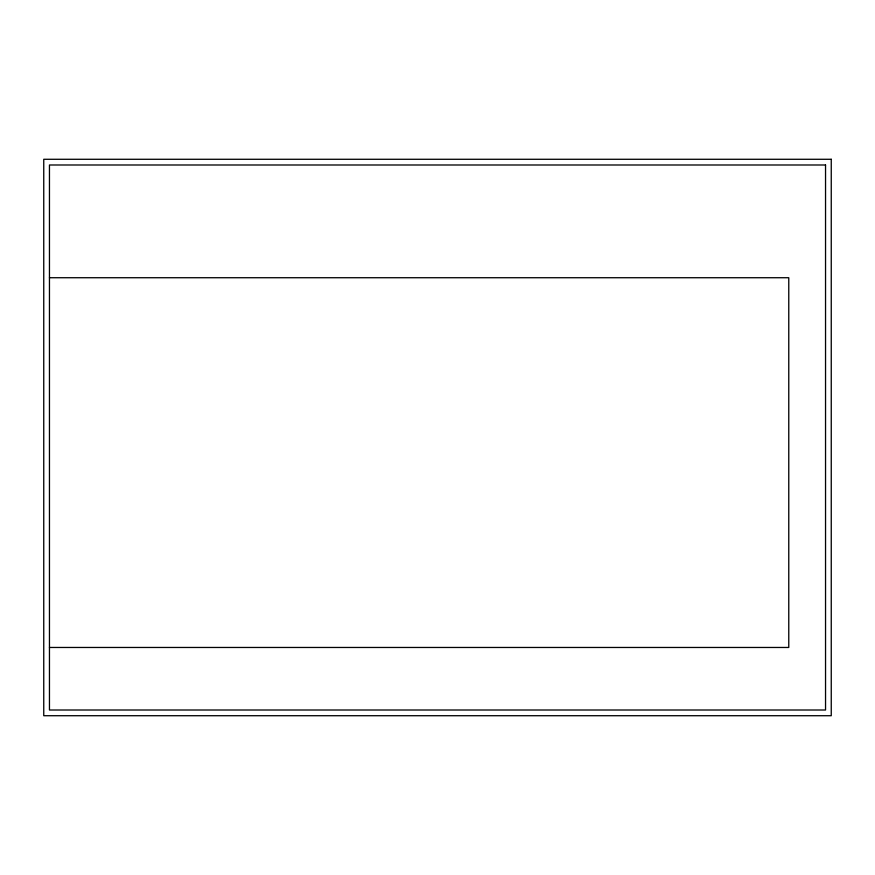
<?xml version="1.0" encoding="UTF-8"?>
<svg xmlns="http://www.w3.org/2000/svg" width="875" height="875" viewBox="0 0 875 875"><rect width="100%" height="100%" fill="white"/><g stroke="black" fill="none" stroke-linecap="round" stroke-linejoin="round"><path stroke-width="1.31" d="M49.459 277.725L788.769 277.725L788.769 647.467L49.459 647.467M831.25 159.283L43.75 159.283L43.75 715.717L831.25 715.717L831.25 159.283M825.541 164.992L49.459 164.992L49.459 710.008L825.541 710.008L825.541 164.992"/></g></svg>
